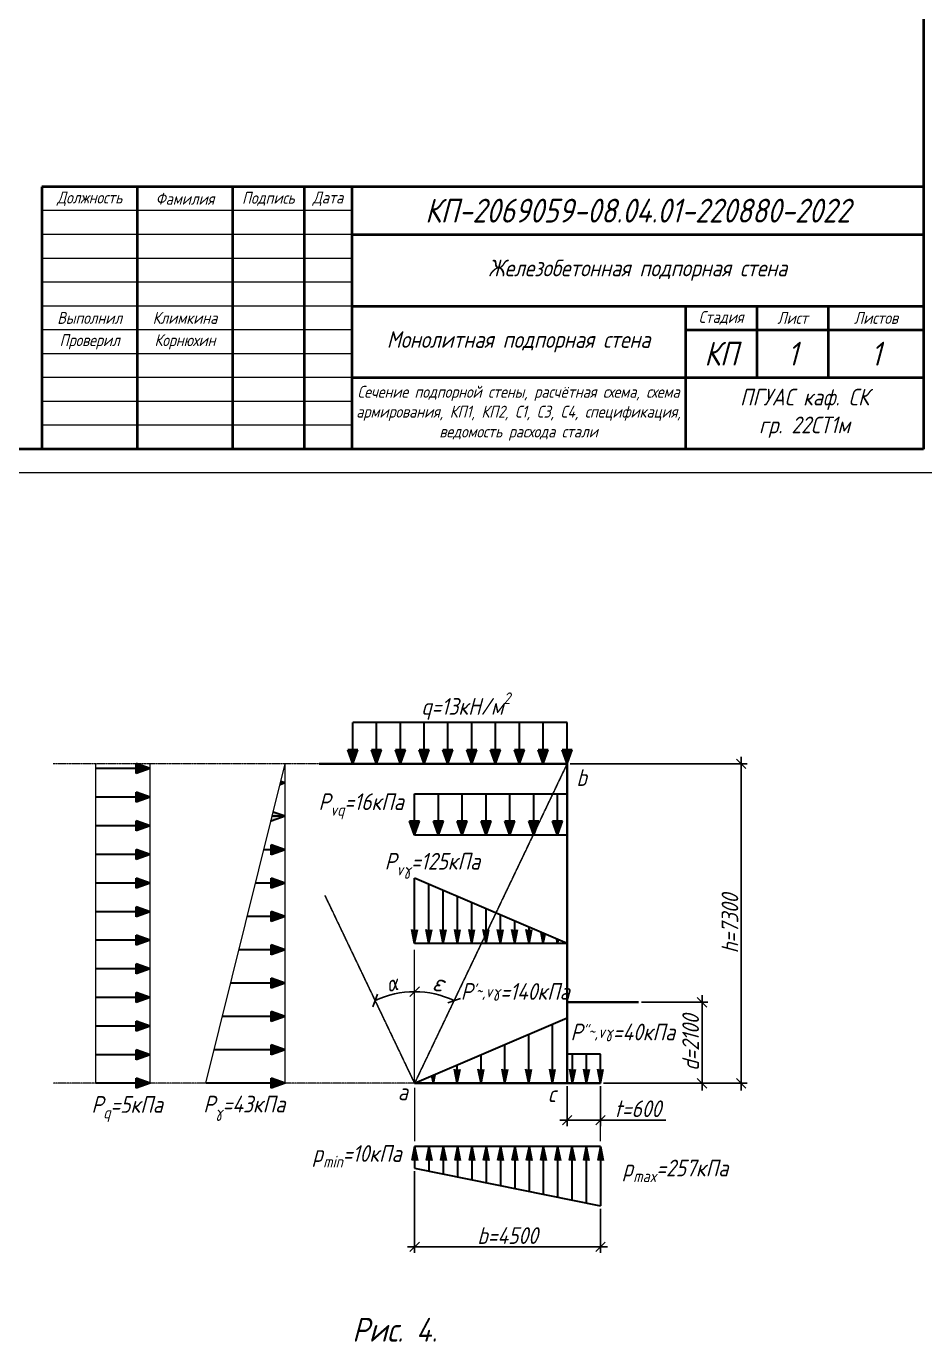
# Model space of a CAD drawing. Header units: millimetres. Extents: x -1004 to 900128, y -352756 to 107728.
# Drawn here: x 220383 to 239235, y 47504 to 75096 of the extents above; entities that cross this region are included whole.
import ezdxf

# ---------------------------------------------------------------- set-up
doc = ezdxf.new("R2010")
doc.units = ezdxf.units.MM
doc.linetypes.add('ACAD_ISO02W100', pattern=[15, 12, -3])
doc.linetypes.add('ACAD_ISO04W100', pattern=[30, 24, -3, 0, -3])
for name, color, linetype, lineweight in [('axles', 152, 'ACAD_ISO04W100', 20), ('basic', 95, 'Continuous', 30), ('frame', 173, 'Continuous', 40), ('hatch', 117, 'ACAD_ISO02W100', 25), ('size', 45, 'Continuous', 20), ('text', 13, 'Continuous', 20), ('thick', 42, 'Continuous', 35), ('thin', 153, 'Continuous', 18)]:
    doc.layers.add(name, color=color, linetype=linetype, lineweight=lineweight)
doc.styles.add('Structures', font='isocpeur.ttf', dxfattribs={"width": 0.85, "oblique": 15})
doc.styles.add('structures 2.5', font='isocpeur.ttf', dxfattribs={"width": 0.85, "oblique": 15, "height": 2.5})
doc.styles.add('structures 5', font='isocpeur.ttf', dxfattribs={"width": 0.85, "oblique": 15, "height": 5})
doc.dimstyles.new('structures 3.5', dxfattribs={"dimtxt": 3.5, "dimasz": 2, "dimexe": 1.25, "dimexo": 0.625, "dimtad": 1, "dimtxsty": 'Structures', "dimblk": 'OBLIQUE', "dimcen": 2.5, "dimdle": 1.5, "dimadec": 0, "dimazin": 0, "dimtfac": 1, "dimtmove": 0, "dimatfit": 3, "dimfxl": 1, "dimarcsym": 0})

# ---------------------------------------------------------------- blocks, each defined once
blk = doc.blocks.new('_Oblique')
at = {"color": 0, "linetype": 'ByBlock', "lineweight": -2}
blk.add_line((-0.5, -0.5), (0.5, 0.5), dxfattribs=at)
blk = doc.blocks.new('*D347')
at = {"layer": 'Defpoints', "color": 0, "transparency": 16777216}
for p in [(233227, 54624), (232432, 52924), (234562, 52924)]:
    blk.add_point(p, dxfattribs=at)
at = {"layer": 'size', "color": 0, "lineweight": -2, "transparency": 16777216}
for p, q in [((234562, 54774), (234562, 52774)), ((233290, 54624), (234687, 54624)), ((232494, 52924), (234687, 52924))]:
    blk.add_line(p, q, dxfattribs=at)
at = {"layer": 'size', "color": 0, "lineweight": -2, "transparency": 16777216, "xscale": 200, "yscale": 200, "zscale": 200}
for p, rotation in [((234562, 54624), 90), ((234562, 52924), 270)]:
    blk.add_blockref('_Oblique', p, dxfattribs=dict(at, rotation=rotation))
at = {"layer": 'size', "color": 0, "transparency": 16777216, "insert": (234324, 53774), "char_height": 350, "attachment_point": 5, "rotation": 90, "style": 'Structures'}
blk.add_mtext('d=2100', dxfattribs=at)
blk = doc.blocks.new('*D348')
at = {"layer": 'Defpoints', "color": 0, "transparency": 16777216}
for p in [(231732, 52924), (232432, 52924), (232432, 52152)]:
    blk.add_point(p, dxfattribs=at)
at = {"layer": 'size', "color": 0, "lineweight": -2, "transparency": 16777216}
for p, q in [((231732, 52862), (231732, 52027)), ((232432, 52862), (232432, 52027)), ((231582, 52152), (232432, 52152)), ((232432, 52152), (233803, 52152))]:
    blk.add_line(p, q, dxfattribs=at)
at = {"layer": 'size', "color": 0, "lineweight": -2, "transparency": 16777216, "xscale": 200, "yscale": 200, "zscale": 200, "rotation": 180}
blk.add_blockref('_Oblique', (231732, 52152), dxfattribs=at)
at = {"layer": 'size', "color": 0, "lineweight": -2, "transparency": 16777216, "xscale": 200, "yscale": 200, "zscale": 200}
blk.add_blockref('_Oblique', (232432, 52152), dxfattribs=at)
at = {"layer": 'size', "color": 0, "transparency": 16777216, "insert": (233217, 52390), "char_height": 350, "attachment_point": 5, "style": 'Structures'}
blk.add_mtext('t=600', dxfattribs=at)
blk = doc.blocks.new('*D349')
at = {"layer": 'Defpoints', "color": 0, "transparency": 16777216}
for p in [(231732, 59624), (235385, 59624), (232432, 52924)]:
    blk.add_point(p, dxfattribs=at)
at = {"layer": 'size', "color": 0, "lineweight": -2, "transparency": 16777216}
for p, q in [((231794, 59624), (235510, 59624)), ((235385, 52774), (235385, 59774)), ((232494, 52924), (235510, 52924))]:
    blk.add_line(p, q, dxfattribs=at)
at = {"layer": 'size', "color": 0, "lineweight": -2, "transparency": 16777216, "xscale": 200, "yscale": 200, "zscale": 200}
for p, rotation in [((235385, 59624), 90), ((235385, 52924), 270)]:
    blk.add_blockref('_Oblique', p, dxfattribs=dict(at, rotation=rotation))
at = {"layer": 'size', "color": 0, "transparency": 16777216, "insert": (235148, 56274), "char_height": 350, "attachment_point": 5, "rotation": 90, "style": 'Structures'}
blk.add_mtext('h=7300', dxfattribs=at)
blk = doc.blocks.new('*D350')
at = {"layer": 'Defpoints', "color": 0, "transparency": 16777216}
for p in [(231732, 59624), (228532, 55725), (228816, 54825), (228532, 52924), (228532, 52924)]:
    blk.add_point(p, dxfattribs=at)
at = {"layer": 'size', "color": 0, "lineweight": -2, "transparency": 16777216}
blk.add_arc((228532, 52924), 1922, 64.4703, 90, dxfattribs=at)
at = {"layer": 'size', "color": 0, "lineweight": -2, "transparency": 16777216, "xscale": 200, "yscale": 200, "zscale": 200}
for p, rotation in [((228532, 54846), 179.9999999999999), ((229360, 54658), 334.4703020094671)]:
    blk.add_blockref('_Oblique', p, dxfattribs=dict(at, rotation=rotation))
at = {"layer": 'size', "color": 0, "transparency": 16777216, "insert": (229035, 55039), "char_height": 350, "attachment_point": 5, "rotation": 346.6245, "style": 'Structures'}
blk.add_mtext('{\\H1.08333x;ε}', dxfattribs=at)
blk = doc.blocks.new('*D351')
at = {"layer": 'Defpoints', "color": 0, "transparency": 16777216}
for p in [(225332, 59624), (228532, 59374), (228247, 54825), (228532, 52924), (228532, 52924)]:
    blk.add_point(p, dxfattribs=at)
at = {"layer": 'size', "color": 0, "lineweight": -2, "transparency": 16777216}
blk.add_arc((228532, 52924), 1922, 90, 115.5297, dxfattribs=at)
at = {"layer": 'size', "color": 0, "lineweight": -2, "transparency": 16777216, "xscale": 200, "yscale": 200, "zscale": 200}
blk.add_blockref('_Oblique', (228532, 54846), dxfattribs=at)
at = {"layer": 'size', "color": 0, "lineweight": -2, "transparency": 16777216, "xscale": 200, "yscale": 200, "zscale": 200, "rotation": 205.5296979905332}
blk.add_blockref('_Oblique', (227704, 54658), dxfattribs=at)
at = {"layer": 'size', "color": 0, "transparency": 16777216, "insert": (228056, 55023), "char_height": 350, "width": 756.43, "attachment_point": 5, "rotation": 12.7648, "style": 'Structures'}
blk.add_mtext('{\\H0.95833x;α}', dxfattribs=at)
blk = doc.blocks.new('*D352')
at = {"layer": 'Defpoints', "color": 0, "transparency": 16777216}
for p in [(228532, 51145), (232432, 50355), (232432, 49493)]:
    blk.add_point(p, dxfattribs=at)
at = {"layer": 'size', "color": 0, "lineweight": -2, "transparency": 16777216}
for p, q in [((228532, 51083), (228532, 49368)), ((232432, 50293), (232432, 49368)), ((228382, 49493), (232582, 49493))]:
    blk.add_line(p, q, dxfattribs=at)
at = {"layer": 'size', "color": 0, "lineweight": -2, "transparency": 16777216, "xscale": 200, "yscale": 200, "zscale": 200, "rotation": 180}
blk.add_blockref('_Oblique', (228532, 49493), dxfattribs=at)
at = {"layer": 'size', "color": 0, "lineweight": -2, "transparency": 16777216, "xscale": 200, "yscale": 200, "zscale": 200}
blk.add_blockref('_Oblique', (232432, 49493), dxfattribs=at)
at = {"layer": 'size', "color": 0, "transparency": 16777216, "insert": (230482, 49730), "char_height": 350, "attachment_point": 5, "style": 'Structures'}
blk.add_mtext('b=4500', dxfattribs=at)

msp = doc.modelspace()

# ---------------------------------------------------------------- hatches: boundary and pattern name
at = {"layer": 'basic'}
h = msp.add_hatch(color=256, dxfattribs=at)
h.dxf.hatch_style = 1
h.paths.add_polyline_path([(227126.904, 59918.909), (227231.83, 59624.253), (227231.83, 59918.909)])
h.paths.add_polyline_path([(227231.83, 59918.909), (227231.83, 59624.253), (227336.755, 59918.909)])
h = msp.add_hatch(color=256, dxfattribs=at)
h.dxf.hatch_style = 1
h.paths.add_polyline_path([(227626.904, 59918.909), (227731.83, 59624.253), (227731.83, 59918.909)])
h.paths.add_polyline_path([(227731.83, 59918.909), (227731.83, 59624.253), (227836.755, 59918.909)])
h = msp.add_hatch(color=256, dxfattribs=at)
h.dxf.hatch_style = 1
h.paths.add_polyline_path([(228126.904, 59918.909), (228231.83, 59624.253), (228231.83, 59918.909)])
h.paths.add_polyline_path([(228231.83, 59918.909), (228231.83, 59624.253), (228336.755, 59918.909)])
h = msp.add_hatch(color=256, dxfattribs=at)
h.dxf.hatch_style = 1
h.paths.add_polyline_path([(228626.904, 59918.909), (228731.83, 59624.253), (228731.83, 59918.909)])
h.paths.add_polyline_path([(228731.83, 59918.909), (228731.83, 59624.253), (228836.755, 59918.909)])
h = msp.add_hatch(color=256, dxfattribs=at)
h.dxf.hatch_style = 1
h.paths.add_polyline_path([(229126.904, 59918.909), (229231.83, 59624.253), (229231.83, 59918.909)])
h.paths.add_polyline_path([(229231.83, 59918.909), (229231.83, 59624.253), (229336.755, 59918.909)])
h = msp.add_hatch(color=256, dxfattribs=at)
h.dxf.hatch_style = 1
h.paths.add_polyline_path([(229626.904, 59918.909), (229731.83, 59624.253), (229731.83, 59918.909)])
h.paths.add_polyline_path([(229731.83, 59918.909), (229731.83, 59624.253), (229836.755, 59918.909)])
h = msp.add_hatch(color=256, dxfattribs=at)
h.dxf.hatch_style = 1
h.paths.add_polyline_path([(230126.904, 59918.909), (230231.83, 59624.253), (230231.83, 59918.909)])
h.paths.add_polyline_path([(230231.83, 59918.909), (230231.83, 59624.253), (230336.755, 59918.909)])
h = msp.add_hatch(color=256, dxfattribs=at)
h.dxf.hatch_style = 1
h.paths.add_polyline_path([(230626.904, 59918.909), (230731.83, 59624.253), (230731.83, 59918.909)])
h.paths.add_polyline_path([(230731.83, 59918.909), (230731.83, 59624.253), (230836.755, 59918.909)])
h = msp.add_hatch(color=256, dxfattribs=at)
h.dxf.hatch_style = 1
h.paths.add_polyline_path([(231126.904, 59918.909), (231231.83, 59624.253), (231231.83, 59918.909)])
h.paths.add_polyline_path([(231231.83, 59918.909), (231231.83, 59624.253), (231336.755, 59918.909)])
h = msp.add_hatch(color=256, dxfattribs=at)
h.dxf.hatch_style = 1
h.paths.add_polyline_path([(231626.904, 59918.909), (231731.83, 59624.253), (231731.83, 59918.909)])
h.paths.add_polyline_path([(231731.83, 59918.909), (231731.83, 59624.253), (231836.755, 59918.909)])
h = msp.add_hatch(color=256, dxfattribs=at)
h.dxf.hatch_style = 1
h.paths.add_polyline_path([(222686.849, 59629.178), (222981.505, 59524.253), (222686.849, 59524.253)])
h.paths.add_polyline_path([(222686.849, 59524.253), (222981.505, 59524.253), (222686.849, 59419.328)])
h = msp.add_hatch(color=256, dxfattribs=at)
h.dxf.hatch_style = 1
h.paths.add_polyline_path([(225725.502, 59256.739), (225717.438, 59224.253), (225816.731, 59224.253)])
h.paths.add_polyline_path([(225816.731, 59224.253), (225717.438, 59224.253), (225707.81, 59185.467)])
h.paths.add_polyline_path([(225816.731, 58524.253), (225543.675, 58524.253), (225531.673, 58475.9), (225556.707, 58431.66)])
h.paths.add_polyline_path([(225565.852, 58613.589), (225543.675, 58524.253), (225816.731, 58524.253)])
h.paths.add_polyline_path([(225531.673, 58475.9), (225522.074, 58437.233), (225522.074, 58419.328), (225556.707, 58431.66)])
h = msp.add_hatch(color=256, dxfattribs=at)
h.dxf.hatch_style = 1
h.paths.add_polyline_path([(222686.849, 59029.178), (222981.505, 58924.253), (222686.849, 58924.253)])
h.paths.add_polyline_path([(222686.849, 58924.253), (222981.505, 58924.253), (222686.849, 58819.328)])
h = msp.add_hatch(color=256, dxfattribs=at)
h.dxf.hatch_style = 1
h.paths.add_polyline_path([(222686.849, 58429.178), (222981.505, 58324.253), (222686.849, 58324.253)])
h.paths.add_polyline_path([(222686.849, 58324.253), (222981.505, 58324.253), (222686.849, 58219.328)])
h = msp.add_hatch(color=256, dxfattribs=at)
h.dxf.hatch_style = 1
h.paths.add_polyline_path([(228426.904, 58425.456), (228531.83, 58130.8), (228531.83, 58425.456)])
h.paths.add_polyline_path([(228531.83, 58425.456), (228531.83, 58130.8), (228636.755, 58425.456)])
h = msp.add_hatch(color=256, dxfattribs=at)
h.dxf.hatch_style = 1
h.paths.add_polyline_path([(228926.904, 58425.456), (229031.83, 58130.8), (229031.83, 58425.456)])
h.paths.add_polyline_path([(229031.83, 58425.456), (229031.83, 58130.8), (229136.755, 58425.456)])
h = msp.add_hatch(color=256, dxfattribs=at)
h.dxf.hatch_style = 1
h.paths.add_polyline_path([(229426.904, 58425.456), (229531.83, 58130.8), (229531.83, 58425.456)])
h.paths.add_polyline_path([(229531.83, 58425.456), (229531.83, 58130.8), (229636.755, 58425.456)])
h = msp.add_hatch(color=256, dxfattribs=at)
h.dxf.hatch_style = 1
h.paths.add_polyline_path([(229926.904, 58425.456), (230031.83, 58130.8), (230031.83, 58425.456)])
h.paths.add_polyline_path([(230031.83, 58425.456), (230031.83, 58130.8), (230136.755, 58425.456)])
h = msp.add_hatch(color=256, dxfattribs=at)
h.dxf.hatch_style = 1
h.paths.add_polyline_path([(230426.904, 58425.456), (230531.83, 58130.8), (230531.83, 58425.456)])
h.paths.add_polyline_path([(230531.83, 58425.456), (230531.83, 58130.8), (230636.755, 58425.456)])
h = msp.add_hatch(color=256, dxfattribs=at)
h.dxf.hatch_style = 1
h.paths.add_polyline_path([(230926.904, 58425.456), (231031.83, 58130.8), (231031.83, 58425.456)])
h.paths.add_polyline_path([(231031.83, 58425.456), (231031.83, 58130.8), (231136.755, 58425.456)])
h = msp.add_hatch(color=256, dxfattribs=at)
h.dxf.hatch_style = 1
h.paths.add_polyline_path([(231426.904, 58425.456), (231531.83, 58130.8), (231531.83, 58425.456)])
h.paths.add_polyline_path([(231531.83, 58425.456), (231531.83, 58130.8), (231636.755, 58425.456)])
h = msp.add_hatch(color=256, dxfattribs=at)
h.dxf.hatch_style = 1
h.paths.add_polyline_path([(222686.849, 57829.178), (222981.505, 57724.253), (222686.849, 57724.253)])
h.paths.add_polyline_path([(222686.849, 57724.253), (222981.505, 57724.253), (222686.849, 57619.328)])
h = msp.add_hatch(color=256, dxfattribs=at)
h.dxf.hatch_style = 1
h.paths.add_polyline_path([(225522.074, 57929.178), (225816.731, 57824.253), (225522.074, 57824.253)])
h.paths.add_polyline_path([(225522.074, 57824.253), (225816.731, 57824.253), (225522.074, 57719.328)])
h = msp.add_hatch(color=256, dxfattribs=at)
h.dxf.hatch_style = 1
h.paths.add_polyline_path([(222686.849, 57229.178), (222981.505, 57124.253), (222686.849, 57124.253)])
h.paths.add_polyline_path([(222686.849, 57124.253), (222981.505, 57124.253), (222686.849, 57019.328)])
h = msp.add_hatch(color=256, dxfattribs=at)
h.dxf.hatch_style = 1
h.paths.add_polyline_path([(225522.074, 57229.178), (225816.731, 57124.253), (225522.074, 57124.253)])
h.paths.add_polyline_path([(225522.074, 57124.253), (225816.731, 57124.253), (225522.074, 57019.328)])
h = msp.add_hatch(color=256, dxfattribs=at)
h.dxf.hatch_style = 1
h.paths.add_polyline_path([(222686.849, 56629.178), (222981.505, 56524.253), (222686.849, 56524.253)])
h.paths.add_polyline_path([(222686.849, 56524.253), (222981.505, 56524.253), (222686.849, 56419.328)])
h = msp.add_hatch(color=256, dxfattribs=at)
h.dxf.hatch_style = 1
h.paths.add_polyline_path([(225522.074, 56529.178), (225816.731, 56424.253), (225522.074, 56424.253)])
h.paths.add_polyline_path([(225522.074, 56424.253), (225816.731, 56424.253), (225522.074, 56319.328)])
h = msp.add_hatch(color=256, dxfattribs=at)
h.dxf.hatch_style = 1
h.paths.add_polyline_path([(222686.849, 56029.178), (222981.505, 55924.253), (222686.849, 55924.253)])
h.paths.add_polyline_path([(222686.849, 55924.253), (222981.505, 55924.253), (222686.849, 55819.328)])
h = msp.add_hatch(color=256, dxfattribs=at)
h.dxf.hatch_style = 1
h.paths.add_polyline_path([(228473.098, 56148.09), (228531.83, 56148.09), (228531.83, 55853.433)])
h.paths.add_polyline_path([(228531.83, 56148.09), (228590.561, 56148.09), (228531.83, 55853.433)])
h = msp.add_hatch(color=256, dxfattribs=at)
h.dxf.hatch_style = 1
h.paths.add_polyline_path([(228773.098, 56148.09), (228831.83, 56148.09), (228831.83, 55853.433)])
h.paths.add_polyline_path([(228831.83, 56148.09), (228890.561, 56148.09), (228831.83, 55853.433)])
h = msp.add_hatch(color=256, dxfattribs=at)
h.dxf.hatch_style = 1
h.paths.add_polyline_path([(229073.098, 56148.09), (229131.83, 56148.09), (229131.83, 55853.433)])
h.paths.add_polyline_path([(229131.83, 56148.09), (229190.561, 56148.09), (229131.83, 55853.433)])
h = msp.add_hatch(color=256, dxfattribs=at)
h.dxf.hatch_style = 1
h.paths.add_polyline_path([(229373.098, 56148.09), (229431.83, 56148.09), (229431.83, 55853.433)])
h.paths.add_polyline_path([(229431.83, 56148.09), (229490.561, 56148.09), (229431.83, 55853.433)])
h = msp.add_hatch(color=256, dxfattribs=at)
h.dxf.hatch_style = 1
h.paths.add_polyline_path([(229673.098, 56148.09), (229731.83, 56148.09), (229731.83, 55853.433)])
h.paths.add_polyline_path([(229731.83, 56148.09), (229790.561, 56148.09), (229731.83, 55853.433)])
h = msp.add_hatch(color=256, dxfattribs=at)
h.dxf.hatch_style = 1
h.paths.add_polyline_path([(229973.098, 56148.09), (230031.83, 56148.09), (230031.83, 55853.433)])
h.paths.add_polyline_path([(230031.83, 56148.09), (230090.561, 56148.09), (230031.83, 55853.433)])
h = msp.add_hatch(color=256, dxfattribs=at)
h.dxf.hatch_style = 1
h.paths.add_polyline_path([(230273.098, 56148.09), (230331.83, 56148.09), (230331.83, 55853.433)])
h.paths.add_polyline_path([(230331.83, 56148.09), (230390.561, 56148.09), (230331.83, 55853.433)])
h = msp.add_hatch(color=256, dxfattribs=at)
h.dxf.hatch_style = 1
h.paths.add_polyline_path([(230573.098, 56148.09), (230631.83, 56148.09), (230631.83, 55853.433)])
h.paths.add_polyline_path([(230631.83, 56148.09), (230690.561, 56148.09), (230631.83, 55853.433)])
h = msp.add_hatch(color=256, dxfattribs=at)
h.dxf.hatch_style = 1
h.paths.add_polyline_path([(230873.098, 56148.09), (230931.83, 56148.09), (230931.83, 55853.433)])
h.paths.add_polyline_path([(230931.83, 56148.09), (230990.561, 56148.09), (230931.83, 55853.433)])
h = msp.add_hatch(color=256, dxfattribs=at)
h.dxf.hatch_style = 1
h.paths.add_polyline_path([(231271.244, 56051.173), (231231.83, 56068.094), (231231.83, 55853.433)])
h.paths.add_polyline_path([(231231.83, 56068.094), (231185.039, 56088.183), (231231.83, 55853.433)])
h.paths.add_polyline_path([(231547.595, 55932.529), (231531.83, 55939.298), (231531.83, 55853.433)])
h.paths.add_polyline_path([(231531.83, 55939.298), (231513.113, 55947.333), (231531.83, 55853.433)])
h = msp.add_hatch(color=256, dxfattribs=at)
h.dxf.hatch_style = 1
h.paths.add_polyline_path([(225522.074, 55829.178), (225816.731, 55724.253), (225522.074, 55724.253)])
h.paths.add_polyline_path([(225522.074, 55724.253), (225816.731, 55724.253), (225522.074, 55619.328)])
h = msp.add_hatch(color=256, dxfattribs=at)
h.dxf.hatch_style = 1
h.paths.add_polyline_path([(222686.849, 55429.178), (222981.505, 55324.253), (222686.849, 55324.253)])
h.paths.add_polyline_path([(222686.849, 55324.253), (222981.505, 55324.253), (222686.849, 55219.328)])
h = msp.add_hatch(color=256, dxfattribs=at)
h.dxf.hatch_style = 1
h.paths.add_polyline_path([(225522.074, 55129.178), (225816.731, 55024.253), (225522.074, 55024.253)])
h.paths.add_polyline_path([(225522.074, 55024.253), (225816.731, 55024.253), (225522.074, 54919.328)])
h = msp.add_hatch(color=256, dxfattribs=at)
h.dxf.hatch_style = 1
h.paths.add_polyline_path([(222686.849, 54829.178), (222981.505, 54724.253), (222686.849, 54724.253)])
h.paths.add_polyline_path([(222686.849, 54724.253), (222981.505, 54724.253), (222686.849, 54619.328)])
h = msp.add_hatch(color=256, dxfattribs=at)
h.dxf.hatch_style = 1
h.paths.add_polyline_path([(225522.074, 54429.178), (225816.731, 54324.253), (225522.074, 54324.253)])
h.paths.add_polyline_path([(225522.074, 54324.253), (225816.731, 54324.253), (225522.074, 54219.328)])
h = msp.add_hatch(color=256, dxfattribs=at)
h.dxf.hatch_style = 1
h.paths.add_polyline_path([(222686.849, 54229.178), (222981.505, 54124.253), (222686.849, 54124.253)])
h.paths.add_polyline_path([(222686.849, 54124.253), (222981.505, 54124.253), (222686.849, 54019.328)])
h = msp.add_hatch(color=256, dxfattribs=at)
h.dxf.hatch_style = 1
h.paths.add_polyline_path([(222686.849, 53629.178), (222981.505, 53524.253), (222686.849, 53524.253)])
h.paths.add_polyline_path([(222686.849, 53524.253), (222981.505, 53524.253), (222686.849, 53419.328)])
h = msp.add_hatch(color=256, dxfattribs=at)
h.dxf.hatch_style = 1
h.paths.add_polyline_path([(225522.074, 53729.178), (225816.731, 53624.253), (225522.074, 53624.253)])
h.paths.add_polyline_path([(225522.074, 53624.253), (225816.731, 53624.253), (225522.074, 53519.328)])
h = msp.add_hatch(color=256, dxfattribs=at)
h.dxf.hatch_style = 1
h.paths.add_polyline_path([(222686.849, 53029.178), (222981.505, 52924.253), (222686.849, 52924.253)])
h.paths.add_polyline_path([(222686.849, 52924.253), (222981.505, 52924.253), (222686.849, 52819.328)])
h = msp.add_hatch(color=256, dxfattribs=at)
h.dxf.hatch_style = 1
h.paths.add_polyline_path([(225522.074, 53029.178), (225816.731, 52924.253), (225522.074, 52924.253)])
h.paths.add_polyline_path([(225522.074, 52924.253), (225816.731, 52924.253), (225522.074, 52819.328)])
h = msp.add_hatch(color=256, dxfattribs=at)
h.dxf.hatch_style = 1
h.paths.add_polyline_path([(228962.321, 53109.073), (228925.483, 53093.257), (228925.483, 52924.253)])
h.paths.add_polyline_path([(228925.483, 53093.257), (228894.452, 53079.935), (228925.483, 52924.253)])
h = msp.add_hatch(color=256, dxfattribs=at)
h.dxf.hatch_style = 1
h.paths.add_polyline_path([(229484.214, 53218.909), (229425.483, 53218.909), (229425.483, 52924.253)])
h.paths.add_polyline_path([(229425.483, 53218.909), (229366.751, 53218.909), (229425.483, 52924.253)])
h = msp.add_hatch(color=256, dxfattribs=at)
h.dxf.hatch_style = 1
h.paths.add_polyline_path([(229984.214, 53218.909), (229925.483, 53218.909), (229925.483, 52924.253)])
h.paths.add_polyline_path([(229925.483, 53218.909), (229866.751, 53218.909), (229925.483, 52924.253)])
h = msp.add_hatch(color=256, dxfattribs=at)
h.dxf.hatch_style = 1
h.paths.add_polyline_path([(230484.214, 53218.909), (230425.483, 53218.909), (230425.483, 52924.253)])
h.paths.add_polyline_path([(230425.483, 53218.909), (230366.751, 53218.909), (230425.483, 52924.253)])
h = msp.add_hatch(color=256, dxfattribs=at)
h.dxf.hatch_style = 1
h.paths.add_polyline_path([(230984.214, 53218.909), (230925.483, 53218.909), (230925.483, 52924.253)])
h.paths.add_polyline_path([(230925.483, 53218.909), (230866.751, 53218.909), (230925.483, 52924.253)])
h = msp.add_hatch(color=256, dxfattribs=at)
h.dxf.hatch_style = 1
h.paths.add_polyline_path([(231484.214, 53218.909), (231425.483, 53218.909), (231425.483, 52924.253)])
h.paths.add_polyline_path([(231425.483, 53218.909), (231366.751, 53218.909), (231425.483, 52924.253)])
h = msp.add_hatch(color=256, dxfattribs=at)
h.dxf.hatch_style = 1
h.paths.add_polyline_path([(231905.141, 53218.909), (231846.409, 53218.909), (231846.409, 52924.253)])
h.paths.add_polyline_path([(231846.409, 53218.909), (231787.677, 53218.909), (231846.409, 52924.253)])
h = msp.add_hatch(color=256, dxfattribs=at)
h.dxf.hatch_style = 1
h.paths.add_polyline_path([(232197.851, 53218.909), (232139.119, 53218.909), (232139.119, 52924.253)])
h.paths.add_polyline_path([(232139.119, 53218.909), (232080.387, 53218.909), (232139.119, 52924.253)])
h = msp.add_hatch(color=256, dxfattribs=at)
h.dxf.hatch_style = 1
h.paths.add_polyline_path([(232490.561, 53218.909), (232431.83, 53218.909), (232431.83, 52924.253)])
h.paths.add_polyline_path([(232431.83, 53218.909), (232373.098, 53218.909), (232431.83, 52924.253)])
h = msp.add_hatch(color=256, dxfattribs=at)
h.dxf.hatch_style = 1
h.paths.add_polyline_path([(228473.098, 51303.143), (228531.83, 51303.143), (228531.83, 51597.8)])
h.paths.add_polyline_path([(228531.83, 51303.143), (228590.561, 51303.143), (228531.83, 51597.8)])
h = msp.add_hatch(color=256, dxfattribs=at)
h.dxf.hatch_style = 1
h.paths.add_polyline_path([(228773.098, 51303.143), (228831.83, 51303.143), (228831.83, 51597.8)])
h.paths.add_polyline_path([(228831.83, 51303.143), (228890.561, 51303.143), (228831.83, 51597.8)])
h = msp.add_hatch(color=256, dxfattribs=at)
h.dxf.hatch_style = 1
h.paths.add_polyline_path([(229073.098, 51303.143), (229131.83, 51303.143), (229131.83, 51597.8)])
h.paths.add_polyline_path([(229131.83, 51303.143), (229190.561, 51303.143), (229131.83, 51597.8)])
h = msp.add_hatch(color=256, dxfattribs=at)
h.dxf.hatch_style = 1
h.paths.add_polyline_path([(229373.098, 51303.143), (229431.83, 51303.143), (229431.83, 51597.8)])
h.paths.add_polyline_path([(229431.83, 51303.143), (229490.561, 51303.143), (229431.83, 51597.8)])
h = msp.add_hatch(color=256, dxfattribs=at)
h.dxf.hatch_style = 1
h.paths.add_polyline_path([(229673.098, 51303.143), (229731.83, 51303.143), (229731.83, 51597.8)])
h.paths.add_polyline_path([(229731.83, 51303.143), (229790.561, 51303.143), (229731.83, 51597.8)])
h = msp.add_hatch(color=256, dxfattribs=at)
h.dxf.hatch_style = 1
h.paths.add_polyline_path([(229973.098, 51303.143), (230031.83, 51303.143), (230031.83, 51597.8)])
h.paths.add_polyline_path([(230031.83, 51303.143), (230090.561, 51303.143), (230031.83, 51597.8)])
h = msp.add_hatch(color=256, dxfattribs=at)
h.dxf.hatch_style = 1
h.paths.add_polyline_path([(230273.098, 51303.143), (230331.83, 51303.143), (230331.83, 51597.8)])
h.paths.add_polyline_path([(230331.83, 51303.143), (230390.561, 51303.143), (230331.83, 51597.8)])
h = msp.add_hatch(color=256, dxfattribs=at)
h.dxf.hatch_style = 1
h.paths.add_polyline_path([(230573.098, 51303.143), (230631.83, 51303.143), (230631.83, 51597.8)])
h.paths.add_polyline_path([(230631.83, 51303.143), (230690.561, 51303.143), (230631.83, 51597.8)])
h = msp.add_hatch(color=256, dxfattribs=at)
h.dxf.hatch_style = 1
h.paths.add_polyline_path([(230873.098, 51303.143), (230931.83, 51303.143), (230931.83, 51597.8)])
h.paths.add_polyline_path([(230931.83, 51303.143), (230990.561, 51303.143), (230931.83, 51597.8)])
h = msp.add_hatch(color=256, dxfattribs=at)
h.dxf.hatch_style = 1
h.paths.add_polyline_path([(231173.098, 51303.143), (231231.83, 51303.143), (231231.83, 51597.8)])
h.paths.add_polyline_path([(231231.83, 51303.143), (231290.561, 51303.143), (231231.83, 51597.8)])
h = msp.add_hatch(color=256, dxfattribs=at)
h.dxf.hatch_style = 1
h.paths.add_polyline_path([(231473.098, 51303.143), (231531.83, 51303.143), (231531.83, 51597.8)])
h.paths.add_polyline_path([(231531.83, 51303.143), (231590.561, 51303.143), (231531.83, 51597.8)])
h = msp.add_hatch(color=256, dxfattribs=at)
h.dxf.hatch_style = 1
h.paths.add_polyline_path([(231773.098, 51303.143), (231831.83, 51303.143), (231831.83, 51597.8)])
h.paths.add_polyline_path([(231831.83, 51303.143), (231890.561, 51303.143), (231831.83, 51597.8)])
h = msp.add_hatch(color=256, dxfattribs=at)
h.dxf.hatch_style = 1
h.paths.add_polyline_path([(232073.098, 51303.143), (232131.83, 51303.143), (232131.83, 51597.8)])
h.paths.add_polyline_path([(232131.83, 51303.143), (232190.561, 51303.143), (232131.83, 51597.8)])
h = msp.add_hatch(color=256, dxfattribs=at)
h.dxf.hatch_style = 1
h.paths.add_polyline_path([(232373.098, 51303.143), (232431.83, 51303.143), (232431.83, 51597.8)])
h.paths.add_polyline_path([(232431.83, 51303.143), (232490.561, 51303.143), (232431.83, 51597.8)])

# ---------------------------------------------------------------- linework, layer by layer
at = {"layer": 'axles', "ltscale": 0.2}
for p, q in [((226530.113, 59624.253), (220943.505, 59624.253)), ((228531.83, 52924.253), (220943.505, 52924.253))]:
    msp.add_line(p, q, dxfattribs=at)
at = {"layer": 'basic'}
for p, q in [((227231.83, 59624.253), (227231.83, 60490.786)), ((231731.83, 60490.786), (227231.83, 60490.786)), ((227731.83, 59624.253), (227731.83, 60490.786)), ((228231.83, 59624.253), (228231.83, 60490.786)), ((228731.83, 59624.253), (228731.83, 60490.786)), ((229231.83, 59624.253), (229231.83, 60490.786)), ((229731.83, 59624.253), (229731.83, 60490.786)), ((230231.83, 59624.253), (230231.83, 60490.786)), ((230731.83, 59624.253), (230731.83, 60490.786)), ((231231.83, 59624.253), (231231.83, 60490.786)), ((231731.83, 59624.253), (231731.83, 60490.786)), ((227231.83, 59624.253), (227126.904, 59918.909)), ((227336.755, 59918.909), (227126.904, 59918.909)), ((227231.83, 59624.253), (227336.755, 59918.909)), ((227731.83, 59624.253), (227626.904, 59918.909)), ((227836.755, 59918.909), (227626.904, 59918.909)), ((227731.83, 59624.253), (227836.755, 59918.909)), ((228231.83, 59624.253), (228126.904, 59918.909)), ((228336.755, 59918.909), (228126.904, 59918.909)), ((228231.83, 59624.253), (228336.755, 59918.909)), ((228731.83, 59624.253), (228626.904, 59918.909)), ((228836.755, 59918.909), (228626.904, 59918.909)), ((228731.83, 59624.253), (228836.755, 59918.909)), ((229231.83, 59624.253), (229126.904, 59918.909)), ((229336.755, 59918.909), (229126.904, 59918.909)), ((229231.83, 59624.253), (229336.755, 59918.909)), ((229731.83, 59624.253), (229626.904, 59918.909)), ((229836.755, 59918.909), (229626.904, 59918.909)), ((229731.83, 59624.253), (229836.755, 59918.909)), ((230231.83, 59624.253), (230126.904, 59918.909)), ((230336.755, 59918.909), (230126.904, 59918.909)), ((230231.83, 59624.253), (230336.755, 59918.909)), ((230731.83, 59624.253), (230626.904, 59918.909)), ((230836.755, 59918.909), (230626.904, 59918.909)), ((230731.83, 59624.253), (230836.755, 59918.909)), ((231231.83, 59624.253), (231126.904, 59918.909)), ((231336.755, 59918.909), (231126.904, 59918.909)), ((231231.83, 59624.253), (231336.755, 59918.909)), ((231731.83, 59624.253), (231626.904, 59918.909)), ((231836.755, 59918.909), (231626.904, 59918.909)), ((231731.83, 59624.253), (231836.755, 59918.909)), ((222981.505, 59524.253), (222686.849, 59629.178)), ((222686.849, 59419.328), (222686.849, 59629.178)), ((222981.505, 59524.253), (221839.638, 59524.253)), ((222981.505, 59524.253), (222686.849, 59419.328)), ((225816.731, 59224.253), (225707.81, 59185.467)), ((225816.731, 59224.253), (225717.438, 59224.253)), ((225816.731, 59224.253), (225725.502, 59256.739)), ((222981.505, 58924.253), (221839.638, 58924.253)), ((222981.505, 58924.253), (222686.849, 59029.178)), ((222686.849, 58819.328), (222686.849, 59029.178)), ((222981.505, 58924.253), (222686.849, 58819.328)), ((228531.83, 58130.8), (228531.83, 58997.333)), ((228531.83, 58997.333), (231731.83, 58997.333)), ((229031.83, 58130.8), (229031.83, 58997.333)), ((229531.83, 58130.8), (229531.83, 58997.333)), ((230031.83, 58130.8), (230031.83, 58997.333)), ((230531.83, 58130.8), (230531.83, 58997.333)), ((231031.83, 58130.8), (231031.83, 58997.333)), ((231531.83, 58130.8), (231531.83, 58997.333)), ((225816.731, 58524.253), (225522.074, 58419.328)), ((225816.731, 58524.253), (225543.675, 58524.253)), ((225816.731, 58524.253), (225565.852, 58613.589)), ((222981.505, 58324.253), (221839.638, 58324.253)), ((222981.505, 58324.253), (222686.849, 58429.178)), ((222686.849, 58219.328), (222686.849, 58429.178)), ((222981.505, 58324.253), (222686.849, 58219.328)), ((225522.074, 58419.328), (225522.074, 58437.233)), ((228531.83, 58130.8), (228426.904, 58425.456)), ((228636.755, 58425.456), (228426.904, 58425.456)), ((228531.83, 58130.8), (228636.755, 58425.456)), ((229031.83, 58130.8), (228926.904, 58425.456)), ((229136.755, 58425.456), (228926.904, 58425.456)), ((229031.83, 58130.8), (229136.755, 58425.456)), ((229531.83, 58130.8), (229426.904, 58425.456)), ((229636.755, 58425.456), (229426.904, 58425.456)), ((229531.83, 58130.8), (229636.755, 58425.456)), ((230031.83, 58130.8), (229926.904, 58425.456)), ((230136.755, 58425.456), (229926.904, 58425.456)), ((230031.83, 58130.8), (230136.755, 58425.456)), ((230531.83, 58130.8), (230426.904, 58425.456)), ((230636.755, 58425.456), (230426.904, 58425.456)), ((230531.83, 58130.8), (230636.755, 58425.456)), ((231031.83, 58130.8), (230926.904, 58425.456)), ((231136.755, 58425.456), (230926.904, 58425.456)), ((231031.83, 58130.8), (231136.755, 58425.456)), ((231531.83, 58130.8), (231426.904, 58425.456)), ((231636.755, 58425.456), (231426.904, 58425.456)), ((231531.83, 58130.8), (231636.755, 58425.456)), ((231731.83, 58130.8), (228531.83, 58130.8)), ((222981.505, 57724.253), (221839.638, 57724.253)), ((222981.505, 57724.253), (222686.849, 57829.178)), ((222686.849, 57619.328), (222686.849, 57829.178)), ((222981.505, 57724.253), (222686.849, 57619.328)), ((225816.731, 57824.253), (225369.913, 57824.253)), ((225816.731, 57824.253), (225522.074, 57929.178)), ((225522.074, 57719.328), (225522.074, 57929.178)), ((225816.731, 57824.253), (225522.074, 57719.328)), ((222981.505, 57124.253), (221839.638, 57124.253)), ((222981.505, 57124.253), (222686.849, 57229.178)), ((222686.849, 57019.328), (222686.849, 57229.178)), ((222981.505, 57124.253), (222686.849, 57019.328)), ((225816.731, 57124.253), (225196.151, 57124.253)), ((225816.731, 57124.253), (225522.074, 57229.178)), ((225522.074, 57019.328), (225522.074, 57229.178)), ((225816.731, 57124.253), (225522.074, 57019.328)), ((231731.83, 55853.433), (228531.83, 57227.264)), ((228531.83, 55853.433), (228531.83, 57227.264)), ((228831.83, 55853.433), (228831.83, 57098.467)), ((229131.83, 55853.433), (229131.83, 56969.671)), ((229431.83, 55853.433), (229431.83, 56840.874)), ((222981.505, 56524.253), (222686.849, 56629.178)), ((222686.849, 56419.328), (222686.849, 56629.178)), ((229731.83, 55853.433), (229731.83, 56712.077)), ((230031.83, 55853.433), (230031.83, 56583.281)), ((222981.505, 56524.253), (221839.638, 56524.253)), ((222981.505, 56524.253), (222686.849, 56419.328)), ((225816.731, 56424.253), (225022.388, 56424.253)), ((225816.731, 56424.253), (225522.074, 56529.178)), ((225522.074, 56319.328), (225522.074, 56529.178)), ((225816.731, 56424.253), (225522.074, 56319.328)), ((230331.83, 55853.433), (230331.83, 56454.484)), ((230631.83, 55853.433), (230631.83, 56325.687)), ((222981.505, 55924.253), (222686.849, 56029.178)), ((222686.849, 55819.328), (222686.849, 56029.178)), ((228531.83, 55853.433), (228473.098, 56148.09)), ((228531.83, 55853.433), (228590.561, 56148.09)), ((228831.83, 55853.433), (228773.098, 56148.09)), ((228831.83, 55853.433), (228890.561, 56148.09)), ((229131.83, 55853.433), (229073.098, 56148.09)), ((229131.83, 55853.433), (229190.561, 56148.09)), ((229431.83, 55853.433), (229373.098, 56148.09)), ((229431.83, 55853.433), (229490.561, 56148.09)), ((229731.83, 55853.433), (229673.098, 56148.09)), ((229731.83, 55853.433), (229790.561, 56148.09)), ((230031.83, 55853.433), (229973.098, 56148.09)), ((230031.83, 55853.433), (230090.561, 56148.09)), ((230331.83, 55853.433), (230273.098, 56148.09)), ((230331.83, 55853.433), (230390.561, 56148.09)), ((230631.83, 55853.433), (230573.098, 56148.09)), ((230631.83, 55853.433), (230690.561, 56148.09)), ((230931.83, 55853.433), (230873.098, 56148.09)), ((230931.83, 55853.433), (230931.83, 56196.891)), ((230931.83, 55853.433), (230990.561, 56148.09)), ((231231.83, 55853.433), (231185.039, 56088.183)), ((231231.83, 55853.433), (231231.83, 56068.094)), ((231231.83, 55853.433), (231271.244, 56051.173)), ((222981.505, 55924.253), (221839.638, 55924.253)), ((222981.505, 55924.253), (222686.849, 55819.328)), ((225816.731, 55724.253), (225522.074, 55829.178)), ((225522.074, 55619.328), (225522.074, 55829.178)), ((231731.83, 55853.433), (228531.83, 55853.433)), ((231531.83, 55853.433), (231513.113, 55947.333)), ((231531.83, 55853.433), (231531.83, 55939.298)), ((231531.83, 55853.433), (231547.595, 55932.529)), ((225816.731, 55724.253), (224848.626, 55724.253)), ((225816.731, 55724.253), (225522.074, 55619.328)), ((222981.505, 55324.253), (221839.638, 55324.253)), ((222981.505, 55324.253), (222686.849, 55429.178)), ((222686.849, 55219.328), (222686.849, 55429.178)), ((222981.505, 55324.253), (222686.849, 55219.328)), ((225816.731, 55024.253), (224674.864, 55024.253)), ((225816.731, 55024.253), (225522.074, 55129.178)), ((225522.074, 54919.328), (225522.074, 55129.178)), ((225816.731, 55024.253), (225522.074, 54919.328)), ((222981.505, 54724.253), (221839.638, 54724.253)), ((222981.505, 54724.253), (222686.849, 54829.178)), ((222686.849, 54619.328), (222686.849, 54829.178)), ((222981.505, 54724.253), (222686.849, 54619.328)), ((225816.731, 54324.253), (225522.074, 54429.178)), ((225522.074, 54219.328), (225522.074, 54429.178)), ((222981.505, 54124.253), (221839.638, 54124.253)), ((222981.505, 54124.253), (222686.849, 54229.178)), ((222686.849, 54019.328), (222686.849, 54229.178)), ((222981.505, 54124.253), (222686.849, 54019.328)), ((225816.731, 54324.253), (224501.101, 54324.253)), ((225816.731, 54324.253), (225522.074, 54219.328)), ((228531.83, 52924.253), (231731.83, 54298.084)), ((231425.483, 52924.253), (231425.483, 54166.562)), ((230925.483, 52924.253), (230925.483, 53951.901)), ((222981.505, 53524.253), (222686.849, 53629.178)), ((222686.849, 53419.328), (222686.849, 53629.178)), ((225816.731, 53624.253), (224327.339, 53624.253)), ((225816.731, 53624.253), (225522.074, 53729.178)), ((225522.074, 53519.328), (225522.074, 53729.178)), ((225816.731, 53624.253), (225522.074, 53519.328)), ((230425.483, 52924.253), (230425.483, 53737.24)), ((232431.83, 53531.855), (231731.83, 53531.855)), ((231846.409, 52924.253), (231846.409, 53531.855)), ((232139.119, 52924.253), (232139.119, 53531.855)), ((232431.83, 52924.253), (232431.83, 53531.855)), ((222981.505, 53524.253), (221839.638, 53524.253)), ((222981.505, 53524.253), (222686.849, 53419.328)), ((229425.483, 52924.253), (229425.483, 53307.918)), ((229925.483, 52924.253), (229925.483, 53522.579)), ((222981.505, 52924.253), (222686.849, 53029.178)), ((222686.849, 52819.328), (222686.849, 53029.178)), ((225816.731, 52924.253), (225522.074, 53029.178)), ((225522.074, 52819.328), (225522.074, 53029.178)), ((228925.483, 52924.253), (228894.452, 53079.935)), ((228925.483, 52924.253), (228962.321, 53109.073)), ((228925.483, 52924.253), (228925.483, 53093.257)), ((229425.483, 52924.253), (229366.751, 53218.909)), ((229425.483, 52924.253), (229484.214, 53218.909)), ((229925.483, 52924.253), (229866.751, 53218.909)), ((229925.483, 52924.253), (229984.214, 53218.909)), ((230425.483, 52924.253), (230366.751, 53218.909)), ((230425.483, 52924.253), (230484.214, 53218.909)), ((230925.483, 52924.253), (230866.751, 53218.909)), ((230925.483, 52924.253), (230984.214, 53218.909)), ((231425.483, 52924.253), (231366.751, 53218.909)), ((231425.483, 52924.253), (231484.214, 53218.909)), ((231846.409, 52924.253), (231787.677, 53218.909)), ((231846.409, 52924.253), (231905.141, 53218.909)), ((232139.119, 52924.253), (232080.387, 53218.909)), ((232139.119, 52924.253), (232197.851, 53218.909)), ((232431.83, 52924.253), (232373.098, 53218.909)), ((232431.83, 52924.253), (232490.561, 53218.909)), ((222981.505, 52924.253), (221839.638, 52924.253)), ((222981.505, 52924.253), (222686.849, 52819.328)), ((225816.731, 52924.253), (224153.577, 52924.253)), ((225816.731, 52924.253), (225522.074, 52819.328)), ((228531.83, 51597.8), (228473.098, 51303.143)), ((232431.83, 51597.8), (228531.83, 51597.8)), ((228531.83, 51597.8), (228531.83, 51145.11)), ((228531.83, 51597.8), (228590.561, 51303.143)), ((228831.83, 51597.8), (228773.098, 51303.143)), ((228831.83, 51597.8), (228831.83, 51084.37)), ((228831.83, 51597.8), (228890.561, 51303.143)), ((229131.83, 51597.8), (229073.098, 51303.143)), ((229131.83, 51597.8), (229131.83, 51023.63)), ((229131.83, 51597.8), (229190.561, 51303.143)), ((229431.83, 51597.8), (229373.098, 51303.143)), ((229431.83, 51597.8), (229431.83, 50962.89)), ((229431.83, 51597.8), (229490.561, 51303.143)), ((229731.83, 51597.8), (229673.098, 51303.143)), ((229731.83, 51597.8), (229731.83, 50902.15)), ((229731.83, 51597.8), (229790.561, 51303.143)), ((230031.83, 51597.8), (229973.098, 51303.143)), ((230031.83, 51597.8), (230031.83, 50841.41)), ((230031.83, 51597.8), (230090.561, 51303.143)), ((230331.83, 51597.8), (230273.098, 51303.143)), ((230331.83, 51597.8), (230331.83, 50780.67)), ((230331.83, 51597.8), (230390.561, 51303.143)), ((230631.83, 51597.8), (230573.098, 51303.143)), ((230631.83, 51597.8), (230631.83, 50719.93)), ((230631.83, 51597.8), (230690.561, 51303.143)), ((230931.83, 51597.8), (230873.098, 51303.143)), ((230931.83, 51597.8), (230931.83, 50659.19)), ((230931.83, 51597.8), (230990.561, 51303.143)), ((231231.83, 51597.8), (231173.098, 51303.143)), ((231231.83, 51597.8), (231231.83, 50598.45)), ((231231.83, 51597.8), (231290.561, 51303.143)), ((231531.83, 51597.8), (231473.098, 51303.143)), ((231531.83, 51597.8), (231531.83, 50537.71)), ((231531.83, 51597.8), (231590.561, 51303.143)), ((231831.83, 51597.8), (231773.098, 51303.143)), ((231831.83, 51597.8), (231831.83, 50476.97)), ((231831.83, 51597.8), (231890.561, 51303.143)), ((232131.83, 51597.8), (232073.098, 51303.143)), ((232131.83, 51597.8), (232131.83, 50416.23)), ((232131.83, 51597.8), (232190.561, 51303.143)), ((232431.83, 51597.8), (232373.098, 51303.143)), ((232431.83, 51597.8), (232431.83, 50355.49)), ((232431.83, 51597.8), (232490.561, 51303.143)), ((228531.83, 51145.11), (232431.83, 50355.49))]:
    msp.add_line(p, q, dxfattribs=at)
at = {"layer": 'frame'}
for p, q in [((239212.385, 107228.489), (239212.385, 66228.489)), ((220712.385, 71728.489), (220712.385, 66228.489)), ((239212.385, 71728.489), (220712.385, 71728.489)), ((222712.385, 71728.489), (222712.385, 66228.489)), ((224712.385, 71728.489), (224712.385, 66228.489)), ((226212.385, 71728.489), (226212.385, 66228.489)), ((227212.385, 71728.489), (227212.385, 66228.489)), ((227212.385, 70728.489), (239212.385, 70728.489)), ((227212.385, 69228.489), (239212.385, 69228.489)), ((234212.385, 69228.489), (234212.385, 66228.489)), ((235712.385, 69228.489), (235712.385, 67728.489)), ((237212.385, 69228.489), (237212.385, 67728.489)), ((234212.385, 68728.489), (239212.385, 68728.489)), ((227212.385, 67728.489), (239212.385, 67728.489)), ((239212.385, 66228.489), (182312.385, 66228.489))]:
    msp.add_line(p, q, dxfattribs=at)
at = {"layer": 'hatch', "ltscale": 0.3}
for q in [(231731.83, 59624.253), (226646.092, 56872.515)]:
    msp.add_line((228531.83, 52924.253), q, dxfattribs=at)
at = {"layer": 'thick'}
for p, q in [((231731.83, 59624.253), (226530.113, 59624.253)), ((231731.83, 52924.253), (231731.83, 59624.253)), ((231731.83, 54624.253), (233227.152, 54624.253)), ((228531.83, 52924.253), (232431.83, 52924.253))]:
    msp.add_line(p, q, dxfattribs=at)
at = {"layer": 'thin'}
for p, q in [((227212.385, 71228.489), (220712.385, 71228.489)), ((227212.385, 70728.489), (220712.385, 70728.489)), ((227212.385, 70228.489), (220712.385, 70228.489)), ((227212.385, 69728.489), (220712.385, 69728.489)), ((227212.385, 69228.489), (220712.385, 69228.489)), ((227212.385, 68728.489), (220712.385, 68728.489)), ((227212.385, 68228.489), (220712.385, 68228.489)), ((227212.385, 67728.489), (220712.385, 67728.489)), ((227212.385, 67228.489), (220712.385, 67228.489)), ((227212.385, 66728.489), (220712.385, 66728.489)), ((239712.385, 65728.489), (180312.385, 65728.489)), ((221839.638, 52924.253), (221839.638, 59624.253)), ((222981.505, 52924.253), (222981.505, 59624.253)), ((224153.577, 52924.253), (225816.731, 59624.253)), ((225816.731, 52924.253), (225816.731, 59624.253)), ((228531.83, 52827.061), (228531.83, 51711.868)), ((232431.83, 51711.868), (232431.83, 52644.858))]:
    msp.add_line(p, q, dxfattribs=at)
at = {"layer": 'thin', "ltscale": 0.4}
msp.add_line((228531.83, 52924.253), (228531.83, 55725.397), dxfattribs=at)
at = {"layer": 'thin'}
for points in [[(231731.83, 59624.253), (226530.113, 59624.253)], [(231731.83, 54624.253), (233227.152, 54624.253)]]:
    msp.add_lwpolyline(points, dxfattribs=at)

# ---------------------------------------------------------------- texts
at = {"layer": 'text', "attachment_point": 5}
for s, insert, char_height, width, style in [('Должность', (221712.385, 71478.489), 250, 1859.40606, 'structures 2.5'), ('Фамилия', (223712.385, 71478.489), 250, 1812.24194, 'structures 2.5'), ('Подпись', (225462.385, 71478.489), 250, 1359.18156, 'structures 2.5'), ('Дата', (226712.385, 71478.489), 250, 882.53911, 'structures 2.5'), ('КП-2069059-08.04.01-220880-2022', (233212.385, 71228.489), 500, 11741.42873, 'structures 2.5'), ('Железобетонная подпорная стена', (233212.385, 69978.489), 350, 12000, 'Structures'), ('Выполнил', (221712.385, 68978.489), 250, 1859.40647, 'structures 2.5'), ('Климкина', (223712.385, 68978.489), 250, 2000, 'Structures'), ('Стадия', (234962.385, 68978.489), 250, 1352.9954, 'structures 2.5'), ('Лист', (236462.385, 68978.489), 250, 1306.04815, 'structures 2.5'), ('Листов', (238212.385, 68978.489), 250, 1733.57299, 'structures 2.5'), ('Проверил', (221712.385, 68478.489), 250, 1882.98853, 'structures 2.5'), ('Корнюхин', (223712.385, 68478.489), 250, 2000, 'Structures'), ('Монолитная подпорная стена', (230712.385, 68478.489), 350, 7000, 'Structures'), ('КП', (234962.385, 68228.489), 500, 1329.52177, 'structures 2.5'), ('1', (236462.385, 68228.489), 500, 1376.46862, 'structures 2.5'), ('1', (238212.385, 68228.489), 500, 1780.52024, 'structures 2.5'), ('Сечение подпорной стены, расчётная схема, схема армирования, КП1, КП2, С1, С3, С4, спецификация, ведомость расхода стали', (230712.385, 66978.489), 250, 6914.26293, 'structures 2.5'), ('ПГУАС каф. СК \\Pгр. 22СТ1м', (236712.385, 66978.489), 350, 4533.45828, 'structures 2.5'), ('\\A1;q=13кН/м{\\H0.7x;\\S2^ ;}', (229603.083, 60835.469), 350, 2511.65502, 'structures 5'), ('\\A1;b', (232036.099, 59337.283), 350, 350, 'structures 5'), ('\\A1;P{\\H0.7x;\\S^ vq;\\H1.42857x;=16кПа}', (227409.466, 58771.341), 350, 878.35728, 'structures 5'), ('\\A1;P{\\H0.7x;\\S^ vγ;\\H1.42857x;=125кПа}', (228904.265, 57521.763), 350, 878.35728, 'structures 5'), ("\\A1;P{\\H0.7x;\\S'~,vγ;\\H1.42857x;=140кПа}", (230642.125, 54813.394), 350, 878.35728, 'structures 5'), ('\\A1;P{\\H0.7x;\\S"~,vγ;\\H1.42857x;=40кПа}', (232900.283, 53963.23), 350, 878.35728, 'structures 5'), ('\\A1;a', (228282.817, 52744.32), 350, 350, 'structures 5'), ('\\A1;c', (231409.68, 52703.903), 350, 350, 'structures 5'), ('\\A1;P{\\H0.7x;\\S^ q;\\H1.42857x;=5кПа}', (222499.068, 52421.048), 350, 1905.54601, 'structures 5'), ('\\A1;P{\\H0.67083x;\\S^ γ;}=43кПа', (224957.056, 52434.383), 350, 1953.35942, 'structures 5'), ('\\A1;p{\\H0.7x;\\S^ min;}=10кПа', (227323.729, 51392.095), 350, 1724.15503, 'structures 5'), ('\\A1;p{\\H0.7x;\\S^ max;}=257кПа', (234004.726, 51087.619), 350, 1724.15503, 'structures 5'), ('Рис. 4.', (228113.784, 47754.086), 500, 2515.89751, 'structures 5')]:
    msp.add_mtext(s, dxfattribs=dict(at, insert=insert, char_height=char_height, width=width, style=style))

# ---------------------------------------------------------------- dimensions: what is measured, and where the dimension line sits
at = {"layer": 'size'}
dim = msp.add_angular_dim_2l(base=(228247.446, 54824.86), line1=((228531.83, 52924.253), (225331.83, 59624.253)), line2=((228531.83, 52924.253), (228531.83, 59374.253)), text='{\\H0.95833x;α}', dimstyle='structures 3.5', override={"dimscale": 0, "dimblk1": 'Oblique', "dimblk2": 'Oblique', "dimsah": 1}, dxfattribs=at)
dim.commit()
dim.dimension.update_dxf_attribs({"geometry": '*D351', "text_midpoint": (228056.351, 55023.04)})
dim = msp.add_angular_dim_2l(base=(228816.213, 54824.86), line1=((228531.83, 52924.253), (231731.83, 59624.253)), line2=((228531.83, 52924.253), (228531.83, 55725.397)), text='{\\H1.08333x;ε}', dimstyle='structures 3.5', override={"dimscale": 0, "dimblk1": 'Oblique', "dimblk2": 'Oblique', "dimsah": 1}, dxfattribs=at)
dim.commit()
dim.dimension.update_dxf_attribs({"geometry": '*D350', "text_midpoint": (228976.396, 54793.889), "dimtype": 162})
for base, p1, p2, text, picture, middle in [((235385.023, 59624.253), (232431.83, 52924.253), (231731.83, 59624.253), 'h=7300', '*D349', (235147.523, 56274.253)), ((234561.92, 52924.253), (233227.152, 54624.253), (232431.83, 52924.253), 'd=2100', '*D347', (234324.42, 53774.253))]:
    dim = msp.add_linear_dim(base=base, p1=p1, p2=p2, angle=90, text=text, dimstyle='structures 3.5', dxfattribs=at)
    dim.commit()
    dim.dimension.update_dxf_attribs({"geometry": picture, "text_midpoint": middle})
for base, p1, p2, text, picture, middle in [((232431.83, 52152.183), (231731.83, 52924.253), (232431.83, 52924.253), 't=600', '*D348', (233217.221, 52389.683)), ((232431.83, 49492.532), (228531.83, 51145.11), (232431.83, 50355.49), 'b=4500', '*D352', (230481.83, 49730.032))]:
    dim = msp.add_linear_dim(base=base, p1=p1, p2=p2, text=text, dimstyle='structures 3.5', dxfattribs=at)
    dim.commit()
    dim.dimension.update_dxf_attribs({"geometry": picture, "text_midpoint": middle})

doc.saveas('drawing.dxf')
